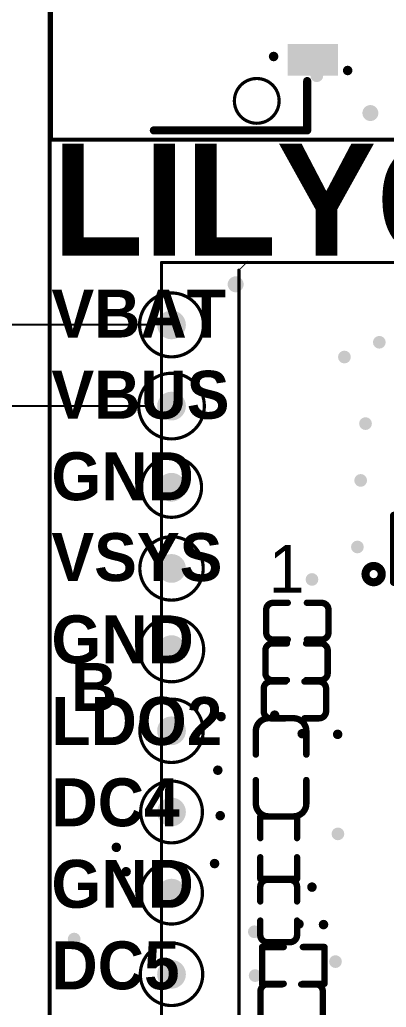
# Model space of a CAD drawing. Header units: millimetres. Extents: x -69 to 18, y -23 to 110.
# Drawn here: x -33.86 to -22.39, y 16.36 to 47.26 of the extents above; entities that cross this region are included whole.
import ezdxf

# ---------------------------------------------------------------- set-up
doc = ezdxf.new("R2010")
doc.units = ezdxf.units.MM
for name, color, linetype in [('KeepOutLayer', 6, 'Continuous'), ('PadHoleLayer', 156, 'Continuous'), ('TopOverlay', 2, 'Continuous'), ('ViaHoleLayer', 16, 'Continuous')]:
    doc.layers.add(name, color=color, linetype=linetype)
doc.styles.add('Alibaba PuHuiTi Medium', font='', dxfattribs={"height": 0.2})
doc.styles.add('JetBrains Mono', font='', dxfattribs={"height": 0.2})
doc.styles.add('阿里巴巴普惠体 Heavy', font='', dxfattribs={"height": 0.2})
doc.styles.get('Alibaba PuHuiTi Medium').set_extended_font_data('Alibaba PuHuiTi Medium', bold=True)
doc.styles.get('JetBrains Mono').set_extended_font_data('JetBrains Mono')
doc.styles.get('阿里巴巴普惠体 Heavy').set_extended_font_data('阿里巴巴普惠体 Heavy', bold=True)
doc.dimstyles.new('ISO-25', dxfattribs={"dimtxt": 2.5, "dimasz": 2.5, "dimexe": 1.25, "dimexo": 0.625, "dimtad": 1, "dimtxsty": 'Standard', "dimcen": 2.5, "dimclrd": 3, "dimclre": 3, "dimclrt": 3, "dimadec": 0, "dimazin": 0, "dimtfac": 1, "dimtmove": 0, "dimatfit": 3, "dimfxl": 1, "dimarcsym": 0})

# ---------------------------------------------------------------- blocks, each defined once
blk = doc.blocks.new('13PIN_2_54_11')
at = {"layer": 'PadHoleLayer'}
h = blk.add_hatch(color=156, dxfattribs=at)
edge = h.paths.add_edge_path()
edge.add_arc((0, 0), 0.45, 0, 360)
h = blk.add_hatch(color=156, dxfattribs=at)
edge = h.paths.add_edge_path()
edge.add_arc((2.54, 0), 0.45, 0, 360)
h = blk.add_hatch(color=156, dxfattribs=at)
edge = h.paths.add_edge_path()
edge.add_arc((5.08, 0), 0.45, 0, 360)
h = blk.add_hatch(color=156, dxfattribs=at)
edge = h.paths.add_edge_path()
edge.add_arc((7.62, 0), 0.45, 0, 360)
h = blk.add_hatch(color=156, dxfattribs=at)
edge = h.paths.add_edge_path()
edge.add_arc((10.16, 0), 0.45, 0, 360)
h = blk.add_hatch(color=156, dxfattribs=at)
edge = h.paths.add_edge_path()
edge.add_arc((12.7, 0), 0.45, 0, 360)
h = blk.add_hatch(color=156, dxfattribs=at)
edge = h.paths.add_edge_path()
edge.add_arc((15.24, 0), 0.45, 0, 360)
h = blk.add_hatch(color=156, dxfattribs=at)
edge = h.paths.add_edge_path()
edge.add_arc((17.78, 0), 0.45, 0, 360)
h = blk.add_hatch(color=156, dxfattribs=at)
edge = h.paths.add_edge_path()
edge.add_arc((20.32, 0), 0.45, 0, 360)
blk = doc.blocks.new('FPC_SMD_KH_FG0_5_H2_0_30PIN_20')
at = {"layer": 'TopOverlay'}
for points, const_width in [([(8.128, 1.397, 1), (7.62, 1.397, 1)], 0.254), ([(7.556, 1.397, 1), (7.684, 1.397, 1)], 0.127), ([(8.064, 1.397, 1), (8.191, 1.397, 1)], 0.127), ([(-9.764, 0.762, 1), (-9.637, 0.762, 1)], 0.127), ([(-9.764, 0.762, 1), (-9.637, 0.762, 1)], 0.127), ([(-7.695, 0.762, 1), (-7.568, 0.762, 1)], 0.127), ([(7.568, 0.762, 1), (7.695, 0.762, 1)], 0.127), ([(9.588, 0.762, 1), (9.716, 0.762, 1)], 0.127), ([(9.636, 0.762, 1), (9.763, 0.762, 1)], 0.127), ([(-9.764, -0.244, 1), (-9.637, -0.244, 1)], 0.127), ([(9.636, -0.244, 1), (9.763, -0.244, 1)], 0.127), ([(-9.764, -2.206, 1), (-9.637, -2.206, 1)], 0.127), ([(9.636, -2.206, 1), (9.763, -2.206, 1)], 0.127), ([(-9.764, -4.375, 1), (-9.637, -4.375, 1)], 0.127), ([(-9.764, -4.375, 1), (-9.637, -4.375, 1)], 0.127), ([(9.636, -4.375, 1), (9.763, -4.375, 1)], 0.127), ([(9.636, -4.375, 1), (9.763, -4.375, 1)], 0.127)]:
    blk.add_lwpolyline(points, format="xyb", close=True, dxfattribs=dict(at, const_width=const_width))
at = {"layer": 'TopOverlay', "const_width": 0.254}
for points in [[(-9.7, 0.762), (-7.631, 0.762)], [(-9.7, 0.762), (-9.7, -0.244)], [(7.631, 0.762), (9.652, 0.762)], [(9.7, 0.762), (9.7, -0.244)], [(-9.7, -2.206), (-9.7, -4.375)], [(9.7, -2.206), (9.7, -4.375)], [(-9.7, -4.375), (9.7, -4.375)]]:
    blk.add_lwpolyline(points, dxfattribs=at)
blk = doc.blocks.new('LC_0402_C_23')
at = {"layer": 'TopOverlay', "const_width": 0.2}
for points in [[(-0.975, 0.355, -0.414214), (-0.755, 0.575)], [(0.755, 0.575, -0.414214), (0.975, 0.355)], [(-0.755, -0.575, -0.414214), (-0.975, -0.355)], [(0.975, -0.355, -0.414214), (0.755, -0.575)]]:
    blk.add_lwpolyline(points, format="xyb", dxfattribs=at)
at = {"layer": 'TopOverlay', "const_width": 0.1}
for points in [[(-0.805, 0.575, 1), (-0.705, 0.575, 1)], [(-0.8, 0.575, 1), (-0.7, 0.575, 1)], [(-0.35, 0.575, 1), (-0.25, 0.575, 1)], [(0.25, 0.575, 1), (0.35, 0.575, 1)], [(0.7, 0.575, 1), (0.8, 0.575, 1)], [(0.705, 0.575, 1), (0.805, 0.575, 1)], [(-1.025, 0.355, 1), (-0.925, 0.355, 1)], [(-1.025, 0.355, 1), (-0.925, 0.355, 1)], [(0.925, 0.355, 1), (1.025, 0.355, 1)], [(0.925, 0.355, 1), (1.025, 0.355, 1)], [(-1.025, -0.355, 1), (-0.925, -0.355, 1)], [(-1.025, -0.355, 1), (-0.925, -0.355, 1)], [(0.925, -0.355, 1), (1.025, -0.355, 1)], [(0.925, -0.355, 1), (1.025, -0.355, 1)], [(-0.805, -0.575, 1), (-0.705, -0.575, 1)], [(-0.8, -0.575, 1), (-0.7, -0.575, 1)], [(-0.35, -0.575, 1), (-0.25, -0.575, 1)], [(0.25, -0.575, 1), (0.35, -0.575, 1)], [(0.7, -0.575, 1), (0.8, -0.575, 1)], [(0.705, -0.575, 1), (0.805, -0.575, 1)]]:
    blk.add_lwpolyline(points, format="xyb", close=True, dxfattribs=at)
at = {"layer": 'TopOverlay', "const_width": 0.2}
for points in [[(-0.75, 0.575), (-0.3, 0.575)], [(0.3, 0.575), (0.75, 0.575)], [(-0.975, -0.355), (-0.975, 0.355)], [(0.975, -0.355), (0.975, 0.355)], [(-0.75, -0.575), (-0.3, -0.575)], [(0.3, -0.575), (0.75, -0.575)]]:
    blk.add_lwpolyline(points, dxfattribs=at)
blk = doc.blocks.new('LC_0402_C_24')
at = {"layer": 'TopOverlay', "const_width": 0.2}
for points in [[(-0.975, 0.355, -0.414214), (-0.755, 0.575)], [(0.755, 0.575, -0.414214), (0.975, 0.355)], [(-0.755, -0.575, -0.414214), (-0.975, -0.355)], [(0.975, -0.355, -0.414214), (0.755, -0.575)]]:
    blk.add_lwpolyline(points, format="xyb", dxfattribs=at)
at = {"layer": 'TopOverlay', "const_width": 0.1}
for points in [[(-0.805, 0.575, 1), (-0.705, 0.575, 1)], [(-0.8, 0.575, 1), (-0.7, 0.575, 1)], [(-0.35, 0.575, 1), (-0.25, 0.575, 1)], [(0.25, 0.575, 1), (0.35, 0.575, 1)], [(0.7, 0.575, 1), (0.8, 0.575, 1)], [(0.705, 0.575, 1), (0.805, 0.575, 1)], [(-1.025, 0.355, 1), (-0.925, 0.355, 1)], [(-1.025, 0.355, 1), (-0.925, 0.355, 1)], [(0.925, 0.355, 1), (1.025, 0.355, 1)], [(0.925, 0.355, 1), (1.025, 0.355, 1)], [(-1.025, -0.355, 1), (-0.925, -0.355, 1)], [(-1.025, -0.355, 1), (-0.925, -0.355, 1)], [(0.925, -0.355, 1), (1.025, -0.355, 1)], [(0.925, -0.355, 1), (1.025, -0.355, 1)], [(-0.805, -0.575, 1), (-0.705, -0.575, 1)], [(-0.8, -0.575, 1), (-0.7, -0.575, 1)], [(-0.35, -0.575, 1), (-0.25, -0.575, 1)], [(0.25, -0.575, 1), (0.35, -0.575, 1)], [(0.7, -0.575, 1), (0.8, -0.575, 1)], [(0.705, -0.575, 1), (0.805, -0.575, 1)]]:
    blk.add_lwpolyline(points, format="xyb", close=True, dxfattribs=at)
at = {"layer": 'TopOverlay', "const_width": 0.2}
for points in [[(-0.75, 0.575), (-0.3, 0.575)], [(0.3, 0.575), (0.75, 0.575)], [(-0.975, -0.355), (-0.975, 0.355)], [(0.975, -0.355), (0.975, 0.355)], [(-0.75, -0.575), (-0.3, -0.575)], [(0.3, -0.575), (0.75, -0.575)]]:
    blk.add_lwpolyline(points, dxfattribs=at)
blk = doc.blocks.new('LC_0603_C_25')
at = {"layer": 'TopOverlay', "const_width": 0.2}
for points in [[(-1.535, 0.39, -0.414213), (-1.135, 0.79)], [(1.135, 0.79, -0.414213), (1.535, 0.39)], [(-1.135, -0.79, -0.414213), (-1.535, -0.39)], [(1.535, -0.39, -0.414213), (1.135, -0.79)]]:
    blk.add_lwpolyline(points, format="xyb", dxfattribs=at)
for points in [[(-1.135, 0.79), (-0.4, 0.79)], [(0.4, 0.79), (1.135, 0.79)], [(-1.535, 0.39), (-1.535, -0.39)], [(1.535, 0.39), (1.535, -0.39)], [(-1.135, -0.79), (-0.4, -0.79)], [(0.4, -0.79), (1.135, -0.79)]]:
    blk.add_lwpolyline(points, dxfattribs=at)
at = {"layer": 'TopOverlay', "const_width": 0.1}
for points in [[(-1.185, 0.79, 1), (-1.085, 0.79, 1)], [(-1.185, 0.79, 1), (-1.085, 0.79, 1)], [(-0.45, 0.79, 1), (-0.35, 0.79, 1)], [(0.35, 0.79, 1), (0.45, 0.79, 1)], [(1.085, 0.79, 1), (1.185, 0.79, 1)], [(1.085, 0.79, 1), (1.185, 0.79, 1)], [(-1.585, 0.39, 1), (-1.485, 0.39, 1)], [(-1.585, 0.39, 1), (-1.485, 0.39, 1)], [(1.485, 0.39, 1), (1.585, 0.39, 1)], [(1.485, 0.39, 1), (1.585, 0.39, 1)], [(-1.585, -0.39, 1), (-1.485, -0.39, 1)], [(-1.585, -0.39, 1), (-1.485, -0.39, 1)], [(1.485, -0.39, 1), (1.585, -0.39, 1)], [(1.485, -0.39, 1), (1.585, -0.39, 1)], [(-1.185, -0.79, 1), (-1.085, -0.79, 1)], [(-1.185, -0.79, 1), (-1.085, -0.79, 1)], [(-0.45, -0.79, 1), (-0.35, -0.79, 1)], [(0.35, -0.79, 1), (0.45, -0.79, 1)], [(1.085, -0.79, 1), (1.185, -0.79, 1)], [(1.085, -0.79, 1), (1.185, -0.79, 1)]]:
    blk.add_lwpolyline(points, format="xyb", close=True, dxfattribs=at)
blk = doc.blocks.new('LC_0402_C_26')
at = {"layer": 'TopOverlay', "const_width": 0.2}
for points in [[(-0.975, 0.355, -0.414214), (-0.755, 0.575)], [(0.755, 0.575, -0.414214), (0.975, 0.355)], [(-0.755, -0.575, -0.414214), (-0.975, -0.355)], [(0.975, -0.355, -0.414214), (0.755, -0.575)]]:
    blk.add_lwpolyline(points, format="xyb", dxfattribs=at)
at = {"layer": 'TopOverlay', "const_width": 0.1}
for points in [[(-0.805, 0.575, 1), (-0.705, 0.575, 1)], [(-0.8, 0.575, 1), (-0.7, 0.575, 1)], [(-0.35, 0.575, 1), (-0.25, 0.575, 1)], [(0.25, 0.575, 1), (0.35, 0.575, 1)], [(0.7, 0.575, 1), (0.8, 0.575, 1)], [(0.705, 0.575, 1), (0.805, 0.575, 1)], [(-1.025, 0.355, 1), (-0.925, 0.355, 1)], [(-1.025, 0.355, 1), (-0.925, 0.355, 1)], [(0.925, 0.355, 1), (1.025, 0.355, 1)], [(0.925, 0.355, 1), (1.025, 0.355, 1)], [(-1.025, -0.355, 1), (-0.925, -0.355, 1)], [(-1.025, -0.355, 1), (-0.925, -0.355, 1)], [(0.925, -0.355, 1), (1.025, -0.355, 1)], [(0.925, -0.355, 1), (1.025, -0.355, 1)], [(-0.805, -0.575, 1), (-0.705, -0.575, 1)], [(-0.8, -0.575, 1), (-0.7, -0.575, 1)], [(-0.35, -0.575, 1), (-0.25, -0.575, 1)], [(0.25, -0.575, 1), (0.35, -0.575, 1)], [(0.7, -0.575, 1), (0.8, -0.575, 1)], [(0.705, -0.575, 1), (0.805, -0.575, 1)]]:
    blk.add_lwpolyline(points, format="xyb", close=True, dxfattribs=at)
at = {"layer": 'TopOverlay', "const_width": 0.2}
for points in [[(-0.3, 0.575), (-0.75, 0.575)], [(0.75, 0.575), (0.3, 0.575)], [(-0.975, 0.355), (-0.975, -0.355)], [(0.975, 0.355), (0.975, -0.355)], [(-0.3, -0.575), (-0.75, -0.575)], [(0.75, -0.575), (0.3, -0.575)]]:
    blk.add_lwpolyline(points, dxfattribs=at)
blk = doc.blocks.new('LC_0402_C_29')
at = {"layer": 'TopOverlay', "const_width": 0.2}
for points in [[(-0.975, 0.355, -0.414214), (-0.755, 0.575)], [(0.755, 0.575, -0.414214), (0.975, 0.355)], [(-0.755, -0.575, -0.414214), (-0.975, -0.355)], [(0.975, -0.355, -0.414214), (0.755, -0.575)]]:
    blk.add_lwpolyline(points, format="xyb", dxfattribs=at)
at = {"layer": 'TopOverlay', "const_width": 0.1}
for points in [[(-0.805, 0.575, 1), (-0.705, 0.575, 1)], [(-0.8, 0.575, 1), (-0.7, 0.575, 1)], [(-0.35, 0.575, 1), (-0.25, 0.575, 1)], [(0.25, 0.575, 1), (0.35, 0.575, 1)], [(0.7, 0.575, 1), (0.8, 0.575, 1)], [(0.705, 0.575, 1), (0.805, 0.575, 1)], [(-1.025, 0.355, 1), (-0.925, 0.355, 1)], [(-1.025, 0.355, 1), (-0.925, 0.355, 1)], [(0.925, 0.355, 1), (1.025, 0.355, 1)], [(0.925, 0.355, 1), (1.025, 0.355, 1)], [(-1.025, -0.355, 1), (-0.925, -0.355, 1)], [(-1.025, -0.355, 1), (-0.925, -0.355, 1)], [(0.925, -0.355, 1), (1.025, -0.355, 1)], [(0.925, -0.355, 1), (1.025, -0.355, 1)], [(-0.805, -0.575, 1), (-0.705, -0.575, 1)], [(-0.8, -0.575, 1), (-0.7, -0.575, 1)], [(-0.35, -0.575, 1), (-0.25, -0.575, 1)], [(0.25, -0.575, 1), (0.35, -0.575, 1)], [(0.7, -0.575, 1), (0.8, -0.575, 1)], [(0.705, -0.575, 1), (0.805, -0.575, 1)]]:
    blk.add_lwpolyline(points, format="xyb", close=True, dxfattribs=at)
at = {"layer": 'TopOverlay', "const_width": 0.2}
for points in [[(-0.3, 0.575), (-0.75, 0.575)], [(0.75, 0.575), (0.3, 0.575)], [(-0.975, 0.355), (-0.975, -0.355)], [(0.975, 0.355), (0.975, -0.355)], [(-0.3, -0.575), (-0.75, -0.575)], [(0.75, -0.575), (0.3, -0.575)]]:
    blk.add_lwpolyline(points, dxfattribs=at)
blk = doc.blocks.new('LC_0402_R_35')
at = {"layer": 'TopOverlay', "const_width": 0.2}
for points in [[(-0.3, 0.575), (-0.975, 0.575)], [(-0.975, 0.575), (-0.975, -0.575)], [(0.975, 0.575), (0.3, 0.575)], [(0.975, 0.575), (0.975, -0.575)], [(-0.3, -0.575), (-0.975, -0.575)], [(0.975, -0.575), (0.3, -0.575)]]:
    blk.add_lwpolyline(points, dxfattribs=at)
at = {"layer": 'TopOverlay', "const_width": 0.1}
for points in [[(-1.025, 0.575, 1), (-0.925, 0.575, 1)], [(-1.025, 0.575, 1), (-0.925, 0.575, 1)], [(-0.35, 0.575, 1), (-0.25, 0.575, 1)], [(0.25, 0.575, 1), (0.35, 0.575, 1)], [(0.925, 0.575, 1), (1.025, 0.575, 1)], [(0.925, 0.575, 1), (1.025, 0.575, 1)], [(-1.025, -0.575, 1), (-0.925, -0.575, 1)], [(-1.025, -0.575, 1), (-0.925, -0.575, 1)], [(-0.35, -0.575, 1), (-0.25, -0.575, 1)], [(0.25, -0.575, 1), (0.35, -0.575, 1)], [(0.925, -0.575, 1), (1.025, -0.575, 1)], [(0.925, -0.575, 1), (1.025, -0.575, 1)]]:
    blk.add_lwpolyline(points, format="xyb", close=True, dxfattribs=at)
blk = doc.blocks.new('LC_0402_C_67')
at = {"layer": 'TopOverlay', "const_width": 0.2}
for points in [[(-0.975, 0.355, -0.414214), (-0.755, 0.575)], [(0.755, 0.575, -0.414214), (0.975, 0.355)], [(-0.755, -0.575, -0.414214), (-0.975, -0.355)], [(0.975, -0.355, -0.414214), (0.755, -0.575)]]:
    blk.add_lwpolyline(points, format="xyb", dxfattribs=at)
at = {"layer": 'TopOverlay', "const_width": 0.1}
for points in [[(-0.805, 0.575, 1), (-0.705, 0.575, 1)], [(-0.8, 0.575, 1), (-0.7, 0.575, 1)], [(-0.35, 0.575, 1), (-0.25, 0.575, 1)], [(0.25, 0.575, 1), (0.35, 0.575, 1)], [(0.7, 0.575, 1), (0.8, 0.575, 1)], [(0.705, 0.575, 1), (0.805, 0.575, 1)], [(-1.025, 0.355, 1), (-0.925, 0.355, 1)], [(-1.025, 0.355, 1), (-0.925, 0.355, 1)], [(0.925, 0.355, 1), (1.025, 0.355, 1)], [(0.925, 0.355, 1), (1.025, 0.355, 1)], [(-1.025, -0.355, 1), (-0.925, -0.355, 1)], [(-1.025, -0.355, 1), (-0.925, -0.355, 1)], [(0.925, -0.355, 1), (1.025, -0.355, 1)], [(0.925, -0.355, 1), (1.025, -0.355, 1)], [(-0.805, -0.575, 1), (-0.705, -0.575, 1)], [(-0.8, -0.575, 1), (-0.7, -0.575, 1)], [(-0.35, -0.575, 1), (-0.25, -0.575, 1)], [(0.25, -0.575, 1), (0.35, -0.575, 1)], [(0.7, -0.575, 1), (0.8, -0.575, 1)], [(0.705, -0.575, 1), (0.805, -0.575, 1)]]:
    blk.add_lwpolyline(points, format="xyb", close=True, dxfattribs=at)
at = {"layer": 'TopOverlay', "const_width": 0.2}
for points in [[(-0.75, 0.575), (-0.3, 0.575)], [(0.3, 0.575), (0.75, 0.575)], [(-0.975, -0.355), (-0.975, 0.355)], [(0.975, -0.355), (0.975, 0.355)], [(-0.3, -0.575), (-0.75, -0.575)], [(0.75, -0.575), (0.3, -0.575)]]:
    blk.add_lwpolyline(points, dxfattribs=at)
blk = doc.blocks.new('LC_0402_R_68')
at = {"layer": 'TopOverlay', "const_width": 0.2}
for points in [[(-0.3, 0.575), (-0.975, 0.575)], [(-0.975, -0.575), (-0.975, 0.575)], [(0.975, 0.575), (0.3, 0.575)], [(0.975, -0.575), (0.975, 0.575)], [(-0.3, -0.575), (-0.975, -0.575)], [(0.975, -0.575), (0.3, -0.575)]]:
    blk.add_lwpolyline(points, dxfattribs=at)
at = {"layer": 'TopOverlay', "const_width": 0.1}
for points in [[(-1.025, 0.575, 1), (-0.925, 0.575, 1)], [(-1.025, 0.575, 1), (-0.925, 0.575, 1)], [(-0.35, 0.575, 1), (-0.25, 0.575, 1)], [(0.25, 0.575, 1), (0.35, 0.575, 1)], [(0.925, 0.575, 1), (1.025, 0.575, 1)], [(0.925, 0.575, 1), (1.025, 0.575, 1)], [(-1.025, -0.575, 1), (-0.925, -0.575, 1)], [(-1.025, -0.575, 1), (-0.925, -0.575, 1)], [(-0.35, -0.575, 1), (-0.25, -0.575, 1)], [(0.25, -0.575, 1), (0.35, -0.575, 1)], [(0.925, -0.575, 1), (1.025, -0.575, 1)], [(0.925, -0.575, 1), (1.025, -0.575, 1)]]:
    blk.add_lwpolyline(points, format="xyb", close=True, dxfattribs=at)
blk = doc.blocks.new('CONN_SMD_91302_85_067RCB3333_85')
at = {"layer": 'TopOverlay'}
for points, const_width in [([(-23.312, 4.685), (-18.242, 4.685)], 0.127), ([(-23.312, 4.685), (-23.312, 0.748)], 0.127), ([(-23.025, 1.462), (-23.025, 1.068)], 0.254), ([(-23.025, 1.068), (-23.025, -3.337)], 0.254), ([(-23.312, 0.748), (-23.312, -20.602)], 0.127), ([(-23.025, -3.337), (-21.481, -3.337)], 0.254)]:
    blk.add_lwpolyline(points, dxfattribs=dict(at, const_width=const_width))
for points, const_width in [([(-23.344, 4.685, 1), (-23.28, 4.685, 1)], 0.0635), ([(-23.344, 4.685, 1), (-23.28, 4.685, 1)], 0.0635), ([(-23.088, 1.462, 1), (-22.961, 1.462, 1)], 0.127), ([(-23.088, 1.068, 1), (-22.961, 1.068, 1)], 0.127), ([(-23.088, 1.068, 1), (-22.961, 1.068, 1)], 0.127), ([(-23.344, 0.748, 1), (-23.28, 0.748, 1)], 0.0635), ([(-23.344, 0.748, 1), (-23.28, 0.748, 1)], 0.0635), ([(-23.088, -3.337, 1), (-22.961, -3.337, 1)], 0.127), ([(-23.088, -3.337, 1), (-22.961, -3.337, 1)], 0.127), ([(-21.545, -3.337, 1), (-21.418, -3.337, 1)], 0.127)]:
    blk.add_lwpolyline(points, format="xyb", close=True, dxfattribs=dict(at, const_width=const_width))
blk = doc.blocks.new('*D87')
at = {"color": 3, "lineweight": -2}
for p, q in [((-30.953, 97.677), (-48.581, 97.672)), ((-47.33, 95.172), (-47.306, 4.872)), ((-30.928, 2.376), (-48.555, 2.371))]:
    blk.add_line(p, q, dxfattribs=at)
at = {"color": 3}
for points in [[(-46.913, 95.173), (-47.747, 95.172), (-47.331, 97.672)], [(-46.889, 4.872), (-47.723, 4.872), (-47.305, 2.372)]]:
    blk.add_solid(points, dxfattribs=at)
at = {"layer": 'Defpoints', "color": 0}
for p in [(-30.328, 97.677), (-47.305, 2.372), (-30.303, 2.376)]:
    blk.add_point(p, dxfattribs=at)
at = {"color": 3, "insert": (-45.235, 50.023), "char_height": 2.5, "attachment_point": 5, "rotation": 270.0153}
blk.add_mtext('95,3', dxfattribs=at)
blk = doc.blocks.new('*D89')
at = {"color": 3, "lineweight": -2}
for p, q in [((-31.48, 100.141), (-66.907, 100.141)), ((-65.657, 97.641), (-65.657, 2.514)), ((-31.48, 0.014), (-66.907, 0.014))]:
    blk.add_line(p, q, dxfattribs=at)
at = {"color": 3}
for points in [[(-66.074, 97.641), (-65.24, 97.641), (-65.657, 100.141)], [(-66.074, 2.514), (-65.24, 2.514), (-65.657, 0.014)]]:
    blk.add_solid(points, dxfattribs=at)
at = {"layer": 'Defpoints', "color": 0}
for p in [(-30.855, 100.141), (-65.657, 0.014), (-30.855, 0.014)]:
    blk.add_point(p, dxfattribs=at)
at = {"color": 3, "insert": (-67.74, 50.077), "char_height": 2.5, "attachment_point": 5, "rotation": 90}
blk.add_mtext('100,13', dxfattribs=at)
blk = doc.blocks.new('*D97')
at = {"color": 3, "lineweight": -2}
for p, q in [((-40.348, 40.208), (-40.348, 42.708)), ((-29.734, 37.708), (-41.598, 37.708)), ((-40.348, 37.708), (-40.348, 35.168)), ((-29.734, 35.168), (-41.598, 35.168)), ((-40.348, 32.668), (-40.348, 21.001))]:
    blk.add_line(p, q, dxfattribs=at)
at = {"color": 3}
for points in [[(-40.765, 40.208), (-39.932, 40.208), (-40.348, 37.708)], [(-40.765, 32.668), (-39.932, 32.668), (-40.348, 35.168)]]:
    blk.add_solid(points, dxfattribs=at)
at = {"layer": 'Defpoints', "color": 0}
for p in [(-29.109, 37.708), (-40.348, 35.168), (-29.109, 35.168)]:
    blk.add_point(p, dxfattribs=at)
at = {"color": 3, "insert": (-42.432, 25.584), "char_height": 2.5, "attachment_point": 5, "rotation": 90}
blk.add_mtext('2,54', dxfattribs=at)

msp = doc.modelspace()

# ---------------------------------------------------------------- hatches: boundary and pattern name
at = {"layer": 'TopOverlay'}
msp.add_hatch(color=2, dxfattribs=at).paths.add_polyline_path([(-25.477, 45.505), (-23.902, 45.505), (-23.902, 46.496), (-25.477, 46.496)])
at = {"layer": 'ViaHoleLayer'}
h = msp.add_hatch(color=16, dxfattribs=at)
edge = h.paths.add_edge_path()
edge.add_arc((-25.914, 46.107), 0.15, 0, 360)
h = msp.add_hatch(color=16, dxfattribs=at)
edge = h.paths.add_edge_path()
edge.add_arc((-23.597, 45.669), 0.15, 0, 360)
h = msp.add_hatch(color=16, dxfattribs=at)
edge = h.paths.add_edge_path()
edge.add_arc((-24.562, 45.505), 0.2, 0, 360)
h = msp.add_hatch(color=16, dxfattribs=at)
edge = h.paths.add_edge_path()
edge.add_arc((-22.886, 44.337), 0.25, 0, 360)
h = msp.add_hatch(color=16, dxfattribs=at)
edge = h.paths.add_edge_path()
edge.add_arc((-27.102, 38.978), 0.25, 0, 360)
h = msp.add_hatch(color=16, dxfattribs=at)
edge = h.paths.add_edge_path()
edge.add_arc((-22.606, 37.165), 0.2, 0, 360)
h = msp.add_hatch(color=16, dxfattribs=at)
edge = h.paths.add_edge_path()
edge.add_arc((-23.698, 36.703), 0.2, 0, 360)
h = msp.add_hatch(color=16, dxfattribs=at)
edge = h.paths.add_edge_path()
edge.add_arc((-23.038, 34.62), 0.2, 0, 360)
h = msp.add_hatch(color=16, dxfattribs=at)
edge = h.paths.add_edge_path()
edge.add_arc((-23.19, 32.842), 0.2, 0, 360)
h = msp.add_hatch(color=16, dxfattribs=at)
edge = h.paths.add_edge_path()
edge.add_arc((-23.292, 30.759), 0.2, 0, 360)
h = msp.add_hatch(color=16, dxfattribs=at)
edge = h.paths.add_edge_path()
edge.add_arc((-24.714, 29.743), 0.2, 0, 360)
h = msp.add_hatch(color=16, dxfattribs=at)
edge = h.paths.add_edge_path()
edge.add_arc((-25.88, 25.497), 0.15, 0, 360)
h = msp.add_hatch(color=16, dxfattribs=at)
edge = h.paths.add_edge_path()
edge.add_arc((-27.559, 25.451), 0.15, 0, 360)
h = msp.add_hatch(color=16, dxfattribs=at)
edge = h.paths.add_edge_path()
edge.add_arc((-25.019, 24.917), 0.15, 0, 360)
h = msp.add_hatch(color=16, dxfattribs=at)
edge = h.paths.add_edge_path()
edge.add_arc((-23.91, 24.897), 0.15, 0, 360)
h = msp.add_hatch(color=16, dxfattribs=at)
edge = h.paths.add_edge_path()
edge.add_arc((-27.661, 23.774), 0.15, 0, 360)
h = msp.add_hatch(color=16, dxfattribs=at)
edge = h.paths.add_edge_path()
edge.add_arc((-27.584, 22.352), 0.15, 0, 360)
h = msp.add_hatch(color=16, dxfattribs=at)
edge = h.paths.add_edge_path()
edge.add_arc((-23.902, 21.782), 0.2, 0, 360)
h = msp.add_hatch(color=16, dxfattribs=at)
edge = h.paths.add_edge_path()
edge.add_arc((-30.836, 21.361), 0.15, 0, 360)
h = msp.add_hatch(color=16, dxfattribs=at)
edge = h.paths.add_edge_path()
edge.add_arc((-30.531, 20.599), 0.15, 0, 360)
h = msp.add_hatch(color=16, dxfattribs=at)
edge = h.paths.add_edge_path()
edge.add_arc((-27.762, 20.853), 0.15, 0, 360)
h = msp.add_hatch(color=16, dxfattribs=at)
edge = h.paths.add_edge_path()
edge.add_arc((-24.714, 20.117), 0.15, 0, 360)
h = msp.add_hatch(color=16, dxfattribs=at)
edge = h.paths.add_edge_path()
edge.add_arc((-26.518, 18.72), 0.2, 0, 360)
h = msp.add_hatch(color=16, dxfattribs=at)
edge = h.paths.add_edge_path()
edge.add_arc((-25.121, 18.962), 0.15, 0, 360)
h = msp.add_hatch(color=16, dxfattribs=at)
edge = h.paths.add_edge_path()
edge.add_arc((-24.352, 18.944), 0.15, 0, 360)
h = msp.add_hatch(color=16, dxfattribs=at)
edge = h.paths.add_edge_path()
edge.add_arc((-32.156, 18.491), 0.2, 0, 360)
h = msp.add_hatch(color=16, dxfattribs=at)
edge = h.paths.add_edge_path()
edge.add_arc((-23.978, 17.786), 0.2, 0, 360)
h = msp.add_hatch(color=16, dxfattribs=at)
edge = h.paths.add_edge_path()
edge.add_arc((-26.492, 17.348), 0.2, 0, 360)

# ---------------------------------------------------------------- linework, layer by layer
at = {"layer": 'KeepOutLayer', "const_width": 0.127}
msp.add_lwpolyline([(-32.919, 2.046), (-32.919, 98.109)], dxfattribs=at)
at = {"layer": 'KeepOutLayer'}
for points, const_width in [([(-25.742, 44.718, 1), (-27.142, 44.718, 1)], 0.1), ([(-27.167, 44.718, 1), (-27.117, 44.718, 1)], 0.05), ([(-25.767, 44.718, 1), (-25.717, 44.718, 1)], 0.05)]:
    msp.add_lwpolyline(points, format="xyb", close=True, dxfattribs=dict(at, const_width=const_width))
at = {"layer": 'TopOverlay'}
for points, const_width in [([(-29.422, 4.408), (-29.422, 39.663)], 0.1), ([(-29.422, 39.663), (-3.404, 39.663)], 0.1), ([(-29.388, 39.663), (-3.404, 39.663)], 0.1), ([(-27, 39.421), (-26.721, 39.7)], 0.03), ([(-27, 4.394), (-27, 39.421)], 0.1)]:
    msp.add_lwpolyline(points, dxfattribs=dict(at, const_width=const_width))
for points, const_width in [([(-29.447, 39.663, 1), (-29.397, 39.663, 1)], 0.05), ([(-29.447, 39.663, 1), (-29.397, 39.663, 1)], 0.05), ([(-29.413, 39.663, 1), (-29.363, 39.663, 1)], 0.05), ([(-26.728, 39.7, 1), (-26.713, 39.7, 1)], 0.015), ([(-27.025, 39.421, 1), (-26.975, 39.421, 1)], 0.05), ([(-27.008, 39.421, 1), (-26.993, 39.421, 1)], 0.015), ([(-28.109, 37.708, 1), (-30.109, 37.708, 1)], 0.1), ([(-30.134, 37.708, 1), (-30.084, 37.708, 1)], 0.05), ([(-28.134, 37.708, 1), (-28.084, 37.708, 1)], 0.05), ([(-28.082, 35.168, 1), (-30.136, 35.168, 1)], 0.1), ([(-30.161, 35.168, 1), (-30.111, 35.168, 1)], 0.05), ([(-28.107, 35.168, 1), (-28.057, 35.168, 1)], 0.05), ([(-28.169, 32.628, 1), (-30.049, 32.628, 1)], 0.1), ([(-30.074, 32.628, 1), (-30.024, 32.628, 1)], 0.05), ([(-28.194, 32.628, 1), (-28.144, 32.628, 1)], 0.05), ([(-28.117, 30.088, 1), (-30.101, 30.088, 1)], 0.1), ([(-30.126, 30.088, 1), (-30.076, 30.088, 1)], 0.05), ([(-28.142, 30.088, 1), (-28.092, 30.088, 1)], 0.05), ([(-28.102, 27.548, 1), (-30.115, 27.548, 1)], 0.1), ([(-30.14, 27.548, 1), (-30.09, 27.548, 1)], 0.05), ([(-28.127, 27.548, 1), (-28.077, 27.548, 1)], 0.05), ([(-28.117, 25.008, 1), (-30.101, 25.008, 1)], 0.1), ([(-30.126, 25.008, 1), (-30.076, 25.008, 1)], 0.05), ([(-28.142, 25.008, 1), (-28.092, 25.008, 1)], 0.05), ([(-28.142, 22.468, 1), (-30.075, 22.468, 1)], 0.1), ([(-30.1, 22.468, 1), (-30.05, 22.468, 1)], 0.05), ([(-28.167, 22.468, 1), (-28.117, 22.468, 1)], 0.05), ([(-28.142, 19.928, 1), (-30.075, 19.928, 1)], 0.1), ([(-30.1, 19.928, 1), (-30.05, 19.928, 1)], 0.05), ([(-28.167, 19.928, 1), (-28.117, 19.928, 1)], 0.05), ([(-28.132, 17.388, 1), (-30.086, 17.388, 1)], 0.1), ([(-30.111, 17.388, 1), (-30.061, 17.388, 1)], 0.05), ([(-28.157, 17.388, 1), (-28.107, 17.388, 1)], 0.05)]:
    msp.add_lwpolyline(points, format="xyb", close=True, dxfattribs=dict(at, const_width=const_width))

# ---------------------------------------------------------------- block references
for name, p, rotation in [('CONN_SMD_91302_85_067RCB3333_85', (-28.2, 66.82), 90), ('13PIN_2_54_11', (-29.109, 37.708), 270), ('FPC_SMD_KH_FG0_5_H2_0_30PIN_20', (-21.387, 22.036), 90), ('LC_0402_C_26', (-25.248, 25.973), 180), ('LC_0603_C_25', (-25.68, 23.865), 90), ('LC_0402_R_68', (-25.756, 21.35), 270), ('LC_0402_C_67', (-25.756, 19.369), 270), ('LC_0402_R_35', (-25.299, 17.667), 180), ('LC_0402_C_29', (-25.35, 16.499), 180)]:
    msp.add_blockref(name, p, dxfattribs=dict(rotation=rotation))
for name, p in [('LC_0402_C_23', (-25.172, 28.437)), ('LC_0402_C_24', (-25.197, 27.167))]:
    msp.add_blockref(name, p)

# ---------------------------------------------------------------- texts
for s, height, style, p in [('LILYGO®', 3.5, '阿里巴巴普惠体 Heavy', (-32.842, 39.877)), ('VBAT', 1.5, 'Alibaba PuHuiTi Medium', (-32.868, 37.313)), ('VBUS', 1.5, 'Alibaba PuHuiTi Medium', (-32.868, 34.773)), ('GND', 1.5, 'Alibaba PuHuiTi Medium', (-32.868, 32.222)), ('VSYS', 1.5, 'Alibaba PuHuiTi Medium', (-32.868, 29.693)), ('1', 1.5, 'JetBrains Mono', (-26.061, 29.326)), ('GND', 1.5, 'Alibaba PuHuiTi Medium', (-32.868, 27.121)), ('B', 1.5, 'Alibaba PuHuiTi Medium', (-32.258, 25.629)), ('LDO2', 1.5, 'Alibaba PuHuiTi Medium', (-32.868, 24.562)), ('DC4', 1.5, 'Alibaba PuHuiTi Medium', (-32.868, 22.02)), ('GND', 1.5, 'Alibaba PuHuiTi Medium', (-32.868, 19.469)), ('DC5', 1.5, 'Alibaba PuHuiTi Medium', (-32.868, 16.918))]:
    msp.add_text(s, height=height, rotation=360, dxfattribs=dict(at, style=style)).set_placement(p)

# ---------------------------------------------------------------- dimensions: what is measured, and where the dimension line sits
for base, p1, p2, picture, middle in [((-65.657, 0.014), (-30.855, 100.141), (-30.855, 0.014), '*D89', (-67.74, 50.077)), ((-40.348, 35.168), (-29.109, 37.708), (-29.109, 35.168), '*D97', (-42.432, 25.584))]:
    dim = msp.add_linear_dim(base=base, p1=p1, p2=p2, angle=90, dimstyle='ISO-25')
    dim.commit()
    dim.dimension.update_dxf_attribs({"geometry": picture, "text_midpoint": middle})
dim = msp.add_aligned_dim(p1=(-30.328, 97.677), p2=(-30.303, 2.376), distance=-17.003, dimstyle='ISO-25')
dim.commit()
dim.dimension.update_dxf_attribs({"geometry": '*D87', "text_midpoint": (-45.235, 50.023)})

doc.saveas('drawing.dxf')
